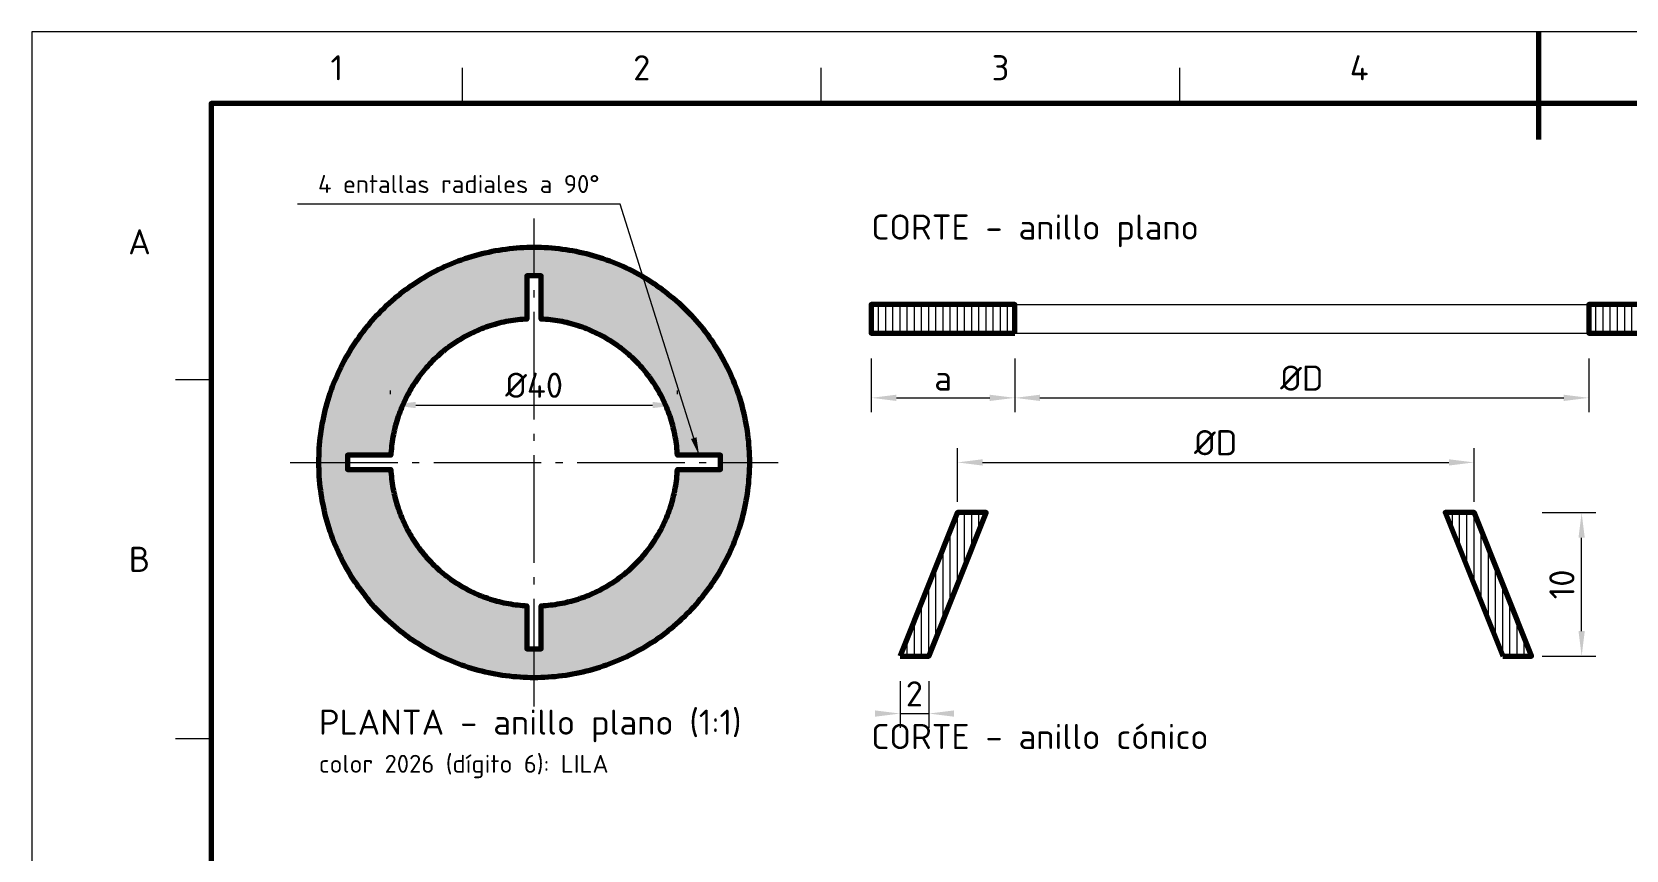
# Model space of a CAD drawing. Header units: millimetres. Extents: x 0 to 420, y 0 to 297.
# Drawn here: x 0 to 222.2, y 183 to 297 of the extents above; entities that cross this region are included whole.
import ezdxf
from ezdxf.enums import TextEntityAlignment as Align

# ---------------------------------------------------------------- set-up
doc = ezdxf.new("R2010")
doc.units = ezdxf.units.MM
doc.linetypes.add('IRAM-F-TRAZO-PUNTO', pattern=[20, 15, -2, 1, -2])
for name, color, linetype, lineweight in [('01-VISIBLE', 7, 'CONTINUOUS', 70), ('03-EJE', 1, 'IRAM-F-TRAZO-PUNTO', 18), ('04-COTA', 3, 'CONTINUOUS', 18), ('05-RAYADO', 8, 'CONTINUOUS', 18), ('06-TEXTO', 7, 'CONTINUOUS', 25), ('07-RECUADRO', 7, 'CONTINUOUS', 70), ('08-FINA', 5, 'CONTINUOUS', 18)]:
    doc.layers.add(name, color=color, linetype=linetype, lineweight=lineweight)
doc.styles.add('ISO3098', font='isocpeur.ttf')
doc.dimstyles.new('FLAMA-IRAM', dxfattribs={"dimtxt": 3.5, "dimasz": 3.5, "dimexe": 2, "dimexo": 1.5, "dimgap": 1, "dimtad": 1, "dimdec": 1, "dimtxsty": 'ISO3098', "dimblk": 'IRAM_FLECHA', "dimblk1": 'IRAM_FLECHA', "dimblk2": 'IRAM_FLECHA', "dimcen": 2.5, "dimclrd": 7, "dimclre": 7, "dimclrt": 7, "dimazin": 3, "dimtfac": 1, "dimtmove": 0, "dimatfit": 3, "dimlwd": 18, "dimlwe": 18})

# ---------------------------------------------------------------- blocks, each defined once
blk = doc.blocks.new('IRAM_FLECHA')
blk.add_solid([(0, 0), (-1, 0.125), (-1, -0.125)])

msp = doc.modelspace()

# ---------------------------------------------------------------- hatches: boundary and pattern name
at = {"layer": '05-RAYADO', "true_color": 0xb98cd7}
h = msp.add_hatch(color=7, dxfattribs=at)
h.dxf.hatch_style = 1
h.paths.add_polyline_path([(44.02, 252), (44.27, 252.42), (44.52, 252.84), (44.79, 253.26), (45.06, 253.67), (45.33, 254.07), (45.61, 254.47), (45.9, 254.87), (46.2, 255.26), (46.5, 255.65), (46.81, 256.03), (47.12, 256.41), (47.44, 256.78), (47.77, 257.15), (48.1, 257.51), (48.44, 257.86), (48.79, 258.21), (49.14, 258.56), (49.49, 258.9), (49.85, 259.23), (50.22, 259.56), (50.59, 259.88), (50.97, 260.19), (51.35, 260.5), (51.74, 260.8), (52.13, 261.1), (52.53, 261.39), (52.93, 261.67), (53.33, 261.94), (53.74, 262.21), (54.16, 262.48), (54.58, 262.73), (55, 262.98), (55.43, 263.22), (55.86, 263.46), (56.29, 263.69), (56.73, 263.91), (57.17, 264.12), (57.62, 264.33), (58.07, 264.52), (58.52, 264.72), (58.97, 264.9), (59.43, 265.08), (59.89, 265.25), (60.36, 265.41), (60.82, 265.56), (61.29, 265.71), (61.76, 265.85), (62.24, 265.98), (62.71, 266.1), (63.19, 266.22), (63.67, 266.32), (64.15, 266.42), (64.63, 266.52), (65.11, 266.6), (65.6, 266.68), (66.08, 266.74), (66.57, 266.8), (67.06, 266.86), (67.55, 266.9), (68.04, 266.94), (68.53, 266.96), (69.02, 266.98), (69.51, 267), (70, 267), (70.49, 267), (70.98, 266.98), (71.47, 266.96), (71.96, 266.94), (72.45, 266.9), (72.94, 266.86), (73.43, 266.8), (73.92, 266.74), (74.4, 266.68), (74.89, 266.6), (75.37, 266.52), (75.85, 266.42), (76.33, 266.32), (76.81, 266.22), (77.29, 266.1), (77.76, 265.98), (78.24, 265.85), (78.71, 265.71), (79.18, 265.56), (79.64, 265.41), (80.11, 265.25), (80.57, 265.08), (81.03, 264.9), (81.48, 264.72), (81.93, 264.52), (82.38, 264.33), (82.83, 264.12), (83.27, 263.91), (83.71, 263.69), (84.14, 263.46), (84.57, 263.22), (85, 262.98), (85.42, 262.73), (85.84, 262.48), (86.26, 262.21), (86.67, 261.94), (87.07, 261.67), (87.47, 261.39), (87.87, 261.1), (88.26, 260.8), (88.65, 260.5), (89.03, 260.19), (89.41, 259.88), (89.78, 259.56), (90.15, 259.23), (90.51, 258.9), (90.86, 258.56), (91.21, 258.21), (91.56, 257.86), (91.9, 257.51), (92.23, 257.15), (92.56, 256.78), (92.88, 256.41), (93.19, 256.03), (93.5, 255.65), (93.8, 255.26), (94.1, 254.87), (94.39, 254.47), (94.67, 254.07), (94.94, 253.67), (95.21, 253.26), (95.48, 252.84), (95.73, 252.42), (95.98, 252), (96, 251.97), (96, 238), (89.97, 238), (89.96, 238.31), (89.93, 238.63), (89.9, 238.96), (89.87, 239.29), (89.83, 239.61), (89.78, 239.93), (89.73, 240.26), (89.68, 240.58), (89.62, 240.9), (89.55, 241.22), (89.48, 241.54), (89.4, 241.86), (89.32, 242.18), (89.23, 242.49), (89.14, 242.81), (89.04, 243.12), (88.94, 243.43), (88.83, 243.74), (88.72, 244.05), (88.6, 244.35), (88.48, 244.65), (88.35, 244.95), (88.22, 245.25), (88.08, 245.55), (87.94, 245.85), (87.79, 246.14), (87.64, 246.43), (87.48, 246.72), (87.32, 247), (87.15, 247.28), (86.98, 247.56), (86.81, 247.84), (86.63, 248.11), (86.45, 248.38), (86.26, 248.65), (86.06, 248.91), (85.87, 249.18), (85.67, 249.43), (85.46, 249.69), (85.25, 249.94), (85.04, 250.19), (84.82, 250.43), (84.6, 250.67), (84.37, 250.91), (84.14, 251.14), (83.91, 251.37), (83.67, 251.6), (83.43, 251.82), (83.19, 252.04), (82.94, 252.25), (82.69, 252.46), (82.43, 252.67), (82.18, 252.87), (81.91, 253.06), (81.65, 253.26), (81.38, 253.45), (81.11, 253.63), (80.84, 253.81), (80.56, 253.98), (80.28, 254.15), (80, 254.32), (79.72, 254.48), (79.43, 254.64), (79.14, 254.79), (78.85, 254.94), (78.55, 255.08), (78.25, 255.22), (77.95, 255.35), (77.65, 255.48), (77.35, 255.6), (77.05, 255.72), (76.74, 255.83), (76.43, 255.94), (76.12, 256.04), (75.81, 256.14), (75.49, 256.23), (75.18, 256.32), (74.86, 256.4), (74.54, 256.48), (74.22, 256.55), (73.9, 256.62), (73.58, 256.68), (73.26, 256.73), (72.93, 256.78), (72.61, 256.83), (72.29, 256.87), (71.96, 256.9), (71.63, 256.93), (71.31, 256.96), (71, 256.97), (71, 263), (69, 263), (69, 256.97), (68.69, 256.96), (68.37, 256.93), (68.04, 256.9), (67.71, 256.87), (67.39, 256.83), (67.07, 256.78), (66.74, 256.73), (66.42, 256.68), (66.1, 256.62), (65.78, 256.55), (65.46, 256.48), (65.14, 256.4), (64.82, 256.32), (64.51, 256.23), (64.19, 256.14), (63.88, 256.04), (63.57, 255.94), (63.26, 255.83), (62.95, 255.72), (62.65, 255.6), (62.35, 255.48), (62.05, 255.35), (61.75, 255.22), (61.45, 255.08), (61.15, 254.94), (60.86, 254.79), (60.57, 254.64), (60.28, 254.48), (60, 254.32), (59.72, 254.15), (59.44, 253.98), (59.16, 253.81), (58.89, 253.63), (58.62, 253.45), (58.35, 253.26), (58.09, 253.06), (57.82, 252.87), (57.57, 252.67), (57.31, 252.46), (57.06, 252.25), (56.81, 252.04), (56.57, 251.82), (56.33, 251.6), (56.09, 251.37), (55.86, 251.14), (55.63, 250.91), (55.4, 250.67), (55.18, 250.43), (54.96, 250.19), (54.75, 249.94), (54.54, 249.69), (54.33, 249.43), (54.13, 249.18), (53.94, 248.91), (53.74, 248.65), (53.55, 248.38), (53.37, 248.11), (53.19, 247.84), (53.02, 247.56), (52.85, 247.28), (52.68, 247), (52.52, 246.72), (52.36, 246.43), (52.21, 246.14), (52.06, 245.85), (51.92, 245.55), (51.78, 245.25), (51.65, 244.95), (51.52, 244.65), (51.4, 244.35), (51.28, 244.05), (51.17, 243.74), (51.06, 243.43), (50.96, 243.12), (50.86, 242.81), (50.77, 242.49), (50.68, 242.18), (50.6, 241.86), (50.52, 241.54), (50.45, 241.22), (50.38, 240.9), (50.32, 240.58), (50.27, 240.26), (50.22, 239.93), (50.17, 239.61), (50.13, 239.29), (50.1, 238.96), (50.07, 238.63), (50.04, 238.31), (50.03, 238), (44, 238), (44, 251.97)])
at = {"layer": '05-RAYADO'}
h = msp.add_hatch(dxfattribs=at)
h.set_pattern_fill('ANSI31', scale=0.31496, angle=45)
h.paths.add_polyline_path([(137, 255), (137, 259), (117, 259), (117, 255)])
h = msp.add_hatch(dxfattribs=at)
h.set_pattern_fill('ANSI31', scale=0.31496, angle=45)
h.paths.add_polyline_path([(237, 255), (237, 259), (217, 259), (217, 255)])
at = {"layer": '05-RAYADO', "true_color": 0xb98cd7}
h = msp.add_hatch(color=7, dxfattribs=at)
h.dxf.hatch_style = 1
h.paths.add_polyline_path([(43.78, 222.43), (43.54, 222.86), (43.31, 223.29), (43.09, 223.73), (42.88, 224.17), (42.67, 224.62), (42.48, 225.07), (42.28, 225.52), (42.1, 225.97), (41.92, 226.43), (41.75, 226.89), (41.59, 227.36), (41.44, 227.82), (41.29, 228.29), (41.15, 228.76), (41.02, 229.24), (40.9, 229.71), (40.78, 230.19), (40.68, 230.67), (40.58, 231.15), (40.48, 231.63), (40.4, 232.11), (40.32, 232.6), (40.26, 233.08), (40.2, 233.57), (40.14, 234.06), (40.1, 234.55), (40.06, 235.04), (40.04, 235.53), (40.02, 236.02), (40, 236.51), (40, 237), (40, 237.49), (40.02, 237.98), (40.04, 238.47), (40.06, 238.96), (40.1, 239.45), (40.14, 239.94), (40.2, 240.43), (40.26, 240.92), (40.32, 241.4), (40.4, 241.89), (40.48, 242.37), (40.58, 242.85), (40.68, 243.33), (40.78, 243.81), (40.9, 244.29), (41.02, 244.76), (41.15, 245.24), (41.29, 245.71), (41.44, 246.18), (41.59, 246.64), (41.75, 247.11), (41.92, 247.57), (42.1, 248.03), (42.28, 248.48), (42.48, 248.93), (42.67, 249.38), (42.88, 249.83), (43.09, 250.27), (43.31, 250.71), (43.54, 251.14), (43.78, 251.57), (44, 251.97), (44, 238), (44, 236), (44, 222.03)])
h = msp.add_hatch(color=7, dxfattribs=at)
h.dxf.hatch_style = 1
h.paths.add_polyline_path([(99.86, 234.06), (99.8, 233.57), (99.74, 233.08), (99.68, 232.6), (99.6, 232.11), (99.52, 231.63), (99.42, 231.15), (99.32, 230.67), (99.22, 230.19), (99.1, 229.71), (98.98, 229.24), (98.85, 228.76), (98.71, 228.29), (98.56, 227.82), (98.41, 227.36), (98.25, 226.89), (98.08, 226.43), (97.9, 225.97), (97.72, 225.52), (97.52, 225.07), (97.33, 224.62), (97.12, 224.17), (96.91, 223.73), (96.69, 223.29), (96.46, 222.86), (96.22, 222.43), (96, 222.03), (96, 236), (96, 238), (96, 251.97), (96.22, 251.57), (96.46, 251.14), (96.69, 250.71), (96.91, 250.27), (97.12, 249.83), (97.33, 249.38), (97.52, 248.93), (97.72, 248.48), (97.9, 248.03), (98.08, 247.57), (98.25, 247.11), (98.41, 246.64), (98.56, 246.18), (98.71, 245.71), (98.85, 245.24), (98.98, 244.76), (99.1, 244.29), (99.22, 243.81), (99.32, 243.33), (99.42, 242.85), (99.52, 242.37), (99.6, 241.89), (99.68, 241.4), (99.74, 240.92), (99.8, 240.43), (99.86, 239.94), (99.9, 239.45), (99.94, 238.96), (99.96, 238.47), (99.98, 237.98), (100, 237.49), (100, 237), (100, 236.51), (99.98, 236.02), (99.96, 235.53), (99.94, 235.04), (99.9, 234.55)])
h = msp.add_hatch(color=7, dxfattribs=at)
h.dxf.hatch_style = 1
h.paths.add_polyline_path([(95.98, 222), (95.73, 221.58), (95.48, 221.16), (95.21, 220.74), (94.94, 220.33), (94.67, 219.93), (94.39, 219.53), (94.1, 219.13), (93.8, 218.74), (93.5, 218.35), (93.19, 217.97), (92.88, 217.59), (92.56, 217.22), (92.23, 216.85), (91.9, 216.49), (91.56, 216.14), (91.21, 215.79), (90.86, 215.44), (90.51, 215.1), (90.15, 214.77), (89.78, 214.44), (89.41, 214.12), (89.03, 213.81), (88.65, 213.5), (88.26, 213.2), (87.87, 212.9), (87.47, 212.61), (87.07, 212.33), (86.67, 212.06), (86.26, 211.79), (85.84, 211.52), (85.42, 211.27), (85, 211.02), (84.57, 210.78), (84.14, 210.54), (83.71, 210.31), (83.27, 210.09), (82.83, 209.88), (82.38, 209.67), (81.93, 209.48), (81.48, 209.28), (81.03, 209.1), (80.57, 208.92), (80.11, 208.75), (79.64, 208.59), (79.18, 208.44), (78.71, 208.29), (78.24, 208.15), (77.76, 208.02), (77.29, 207.9), (76.81, 207.78), (76.33, 207.68), (75.85, 207.58), (75.37, 207.48), (74.89, 207.4), (74.4, 207.32), (73.92, 207.26), (73.43, 207.2), (72.94, 207.14), (72.45, 207.1), (71.96, 207.06), (71.47, 207.04), (70.98, 207.02), (70.49, 207), (70, 207), (69.51, 207), (69.02, 207.02), (68.53, 207.04), (68.04, 207.06), (67.55, 207.1), (67.06, 207.14), (66.57, 207.2), (66.08, 207.26), (65.6, 207.32), (65.11, 207.4), (64.63, 207.48), (64.15, 207.58), (63.67, 207.68), (63.19, 207.78), (62.71, 207.9), (62.24, 208.02), (61.76, 208.15), (61.29, 208.29), (60.82, 208.44), (60.36, 208.59), (59.89, 208.75), (59.43, 208.92), (58.97, 209.1), (58.52, 209.28), (58.07, 209.48), (57.62, 209.67), (57.17, 209.88), (56.73, 210.09), (56.29, 210.31), (55.86, 210.54), (55.43, 210.78), (55, 211.02), (54.58, 211.27), (54.16, 211.52), (53.74, 211.79), (53.33, 212.06), (52.93, 212.33), (52.53, 212.61), (52.13, 212.9), (51.74, 213.2), (51.35, 213.5), (50.97, 213.81), (50.59, 214.12), (50.22, 214.44), (49.85, 214.77), (49.49, 215.1), (49.14, 215.44), (48.79, 215.79), (48.44, 216.14), (48.1, 216.49), (47.77, 216.85), (47.44, 217.22), (47.12, 217.59), (46.81, 217.97), (46.5, 218.35), (46.2, 218.74), (45.9, 219.13), (45.61, 219.53), (45.33, 219.93), (45.06, 220.33), (44.79, 220.74), (44.52, 221.16), (44.27, 221.58), (44.02, 222), (44, 222.03), (44, 236), (50.03, 236), (50.04, 235.69), (50.07, 235.37), (50.1, 235.04), (50.13, 234.71), (50.17, 234.39), (50.22, 234.07), (50.27, 233.74), (50.32, 233.42), (50.38, 233.1), (50.45, 232.78), (50.52, 232.46), (50.6, 232.14), (50.68, 231.82), (50.77, 231.51), (50.86, 231.19), (50.96, 230.88), (51.06, 230.57), (51.17, 230.26), (51.28, 229.95), (51.4, 229.65), (51.52, 229.35), (51.65, 229.05), (51.78, 228.75), (51.92, 228.45), (52.06, 228.15), (52.21, 227.86), (52.36, 227.57), (52.52, 227.28), (52.68, 227), (52.85, 226.72), (53.02, 226.44), (53.19, 226.16), (53.37, 225.89), (53.55, 225.62), (53.74, 225.35), (53.94, 225.09), (54.13, 224.82), (54.33, 224.57), (54.54, 224.31), (54.75, 224.06), (54.96, 223.81), (55.18, 223.57), (55.4, 223.33), (55.63, 223.09), (55.86, 222.86), (56.09, 222.63), (56.33, 222.4), (56.57, 222.18), (56.81, 221.96), (57.06, 221.75), (57.31, 221.54), (57.57, 221.33), (57.82, 221.13), (58.09, 220.94), (58.35, 220.74), (58.62, 220.55), (58.89, 220.37), (59.16, 220.19), (59.44, 220.02), (59.72, 219.85), (60, 219.68), (60.28, 219.52), (60.57, 219.36), (60.86, 219.21), (61.15, 219.06), (61.45, 218.92), (61.75, 218.78), (62.05, 218.65), (62.35, 218.52), (62.65, 218.4), (62.95, 218.28), (63.26, 218.17), (63.57, 218.06), (63.88, 217.96), (64.19, 217.86), (64.51, 217.77), (64.82, 217.68), (65.14, 217.6), (65.46, 217.52), (65.78, 217.45), (66.1, 217.38), (66.42, 217.32), (66.74, 217.27), (67.07, 217.22), (67.39, 217.17), (67.71, 217.13), (68.04, 217.1), (68.37, 217.07), (68.69, 217.04), (69, 217.03), (69, 211), (71, 211), (71, 217.03), (71.31, 217.04), (71.63, 217.07), (71.96, 217.1), (72.29, 217.13), (72.61, 217.17), (72.93, 217.22), (73.26, 217.27), (73.58, 217.32), (73.9, 217.38), (74.22, 217.45), (74.54, 217.52), (74.86, 217.6), (75.18, 217.68), (75.49, 217.77), (75.81, 217.86), (76.12, 217.96), (76.43, 218.06), (76.74, 218.17), (77.05, 218.28), (77.35, 218.4), (77.65, 218.52), (77.95, 218.65), (78.25, 218.78), (78.55, 218.92), (78.85, 219.06), (79.14, 219.21), (79.43, 219.36), (79.72, 219.52), (80, 219.68), (80.28, 219.85), (80.56, 220.02), (80.84, 220.19), (81.11, 220.37), (81.38, 220.55), (81.65, 220.74), (81.91, 220.94), (82.18, 221.13), (82.43, 221.33), (82.69, 221.54), (82.94, 221.75), (83.19, 221.96), (83.43, 222.18), (83.67, 222.4), (83.91, 222.63), (84.14, 222.86), (84.37, 223.09), (84.6, 223.33), (84.82, 223.57), (85.04, 223.81), (85.25, 224.06), (85.46, 224.31), (85.67, 224.57), (85.87, 224.82), (86.06, 225.09), (86.26, 225.35), (86.45, 225.62), (86.63, 225.89), (86.81, 226.16), (86.98, 226.44), (87.15, 226.72), (87.32, 227), (87.48, 227.28), (87.64, 227.57), (87.79, 227.86), (87.94, 228.15), (88.08, 228.45), (88.22, 228.75), (88.35, 229.05), (88.48, 229.35), (88.6, 229.65), (88.72, 229.95), (88.83, 230.26), (88.94, 230.57), (89.04, 230.88), (89.14, 231.19), (89.23, 231.51), (89.32, 231.82), (89.4, 232.14), (89.48, 232.46), (89.55, 232.78), (89.62, 233.1), (89.68, 233.42), (89.73, 233.74), (89.78, 234.07), (89.83, 234.39), (89.87, 234.71), (89.9, 235.04), (89.93, 235.37), (89.96, 235.69), (89.97, 236), (96, 236), (96, 222.03)])
at = {"layer": '05-RAYADO'}
h = msp.add_hatch(dxfattribs=at)
h.set_pattern_fill('ANSI31', scale=0.31496, angle=45)
h.paths.add_polyline_path([(121, 210), (125, 210), (133, 230), (129, 230)])
h = msp.add_hatch(dxfattribs=at)
h.set_pattern_fill('ANSI31', scale=0.31496, angle=45)
h.paths.add_polyline_path([(205, 210), (209, 210), (201, 230), (197, 230)])
at = {"layer": '08-FINA'}
h = msp.add_hatch(color=7, dxfattribs=at)
h.dxf.hatch_style = 1
h.paths.add_polyline_path([(93, 238), (92.63, 240.5), (91.87, 240.27)])

# ---------------------------------------------------------------- linework, layer by layer
at = {"layer": '01-VISIBLE'}
for points in [[(99.9, 234.55), (99.86, 234.06), (99.8, 233.57), (99.74, 233.08), (99.68, 232.6), (99.6, 232.11), (99.52, 231.63), (99.42, 231.15), (99.32, 230.67), (99.22, 230.19), (99.1, 229.71), (98.98, 229.24), (98.85, 228.76), (98.71, 228.29), (98.56, 227.82), (98.41, 227.36), (98.25, 226.89), (98.08, 226.43), (97.9, 225.97), (97.72, 225.52), (97.52, 225.07), (97.33, 224.62), (97.12, 224.17), (96.91, 223.73), (96.69, 223.29), (96.46, 222.86), (96.22, 222.43), (95.98, 222), (95.73, 221.58), (95.48, 221.16), (95.21, 220.74), (94.94, 220.33), (94.67, 219.93), (94.39, 219.53), (94.1, 219.13), (93.8, 218.74), (93.5, 218.35), (93.19, 217.97), (92.88, 217.59), (92.56, 217.22), (92.23, 216.85), (91.9, 216.49), (91.56, 216.14), (91.21, 215.79), (90.86, 215.44), (90.51, 215.1), (90.15, 214.77), (89.78, 214.44), (89.41, 214.12), (89.03, 213.81), (88.65, 213.5), (88.26, 213.2), (87.87, 212.9), (87.47, 212.61), (87.07, 212.33), (86.67, 212.06), (86.26, 211.79), (85.84, 211.52), (85.42, 211.27), (85, 211.02), (84.57, 210.78), (84.14, 210.54), (83.71, 210.31), (83.27, 210.09), (82.83, 209.88), (82.38, 209.67), (81.93, 209.48), (81.48, 209.28), (81.03, 209.1), (80.57, 208.92), (80.11, 208.75), (79.64, 208.59), (79.18, 208.44), (78.71, 208.29), (78.24, 208.15), (77.76, 208.02), (77.29, 207.9), (76.81, 207.78), (76.33, 207.68), (75.85, 207.58), (75.37, 207.48), (74.89, 207.4), (74.4, 207.32), (73.92, 207.26), (73.43, 207.2), (72.94, 207.14), (72.45, 207.1), (71.96, 207.06), (71.47, 207.04), (70.98, 207.02), (70.49, 207), (70, 207), (69.51, 207), (69.02, 207.02), (68.53, 207.04), (68.04, 207.06), (67.55, 207.1), (67.06, 207.14), (66.57, 207.2), (66.08, 207.26), (65.6, 207.32), (65.11, 207.4), (64.63, 207.48), (64.15, 207.58), (63.67, 207.68), (63.19, 207.78), (62.71, 207.9), (62.24, 208.02), (61.76, 208.15), (61.29, 208.29), (60.82, 208.44), (60.36, 208.59), (59.89, 208.75), (59.43, 208.92), (58.97, 209.1), (58.52, 209.28), (58.07, 209.48), (57.62, 209.67), (57.17, 209.88), (56.73, 210.09), (56.29, 210.31), (55.86, 210.54), (55.43, 210.78), (55, 211.02), (54.58, 211.27), (54.16, 211.52), (53.74, 211.79), (53.33, 212.06), (52.93, 212.33), (52.53, 212.61), (52.13, 212.9), (51.74, 213.2), (51.35, 213.5), (50.97, 213.81), (50.59, 214.12), (50.22, 214.44), (49.85, 214.77), (49.49, 215.1), (49.14, 215.44), (48.79, 215.79), (48.44, 216.14), (48.1, 216.49), (47.77, 216.85), (47.44, 217.22), (47.12, 217.59), (46.81, 217.97), (46.5, 218.35), (46.2, 218.74), (45.9, 219.13), (45.61, 219.53), (45.33, 219.93), (45.06, 220.33), (44.79, 220.74), (44.52, 221.16), (44.27, 221.58), (44.02, 222), (43.78, 222.43), (43.54, 222.86), (43.31, 223.29), (43.09, 223.73), (42.88, 224.17), (42.67, 224.62), (42.48, 225.07), (42.28, 225.52), (42.1, 225.97), (41.92, 226.43), (41.75, 226.89), (41.59, 227.36), (41.44, 227.82), (41.29, 228.29), (41.15, 228.76), (41.02, 229.24), (40.9, 229.71), (40.78, 230.19), (40.68, 230.67), (40.58, 231.15), (40.48, 231.63), (40.4, 232.11), (40.32, 232.6), (40.26, 233.08), (40.2, 233.57), (40.14, 234.06), (40.1, 234.55), (40.06, 235.04), (40.04, 235.53), (40.02, 236.02), (40, 236.51), (40, 237), (40, 237.49), (40.02, 237.98), (40.04, 238.47), (40.06, 238.96), (40.1, 239.45), (40.14, 239.94), (40.2, 240.43), (40.26, 240.92), (40.32, 241.4), (40.4, 241.89), (40.48, 242.37), (40.58, 242.85), (40.68, 243.33), (40.78, 243.81), (40.9, 244.29), (41.02, 244.76), (41.15, 245.24), (41.29, 245.71), (41.44, 246.18), (41.59, 246.64), (41.75, 247.11), (41.92, 247.57), (42.1, 248.03), (42.28, 248.48), (42.48, 248.93), (42.67, 249.38), (42.88, 249.83), (43.09, 250.27), (43.31, 250.71), (43.54, 251.14), (43.78, 251.57), (44.02, 252), (44.27, 252.42), (44.52, 252.84), (44.79, 253.26), (45.06, 253.67), (45.33, 254.07), (45.61, 254.47), (45.9, 254.87), (46.2, 255.26), (46.5, 255.65), (46.81, 256.03), (47.12, 256.41), (47.44, 256.78), (47.77, 257.15), (48.1, 257.51), (48.44, 257.86), (48.79, 258.21), (49.14, 258.56), (49.49, 258.9), (49.85, 259.23), (50.22, 259.56), (50.59, 259.88), (50.97, 260.19), (51.35, 260.5), (51.74, 260.8), (52.13, 261.1), (52.53, 261.39), (52.93, 261.67), (53.33, 261.94), (53.74, 262.21), (54.16, 262.48), (54.58, 262.73), (55, 262.98), (55.43, 263.22), (55.86, 263.46), (56.29, 263.69), (56.73, 263.91), (57.17, 264.12), (57.62, 264.33), (58.07, 264.52), (58.52, 264.72), (58.97, 264.9), (59.43, 265.08), (59.89, 265.25), (60.36, 265.41), (60.82, 265.56), (61.29, 265.71), (61.76, 265.85), (62.24, 265.98), (62.71, 266.1), (63.19, 266.22), (63.67, 266.32), (64.15, 266.42), (64.63, 266.52), (65.11, 266.6), (65.6, 266.68), (66.08, 266.74), (66.57, 266.8), (67.06, 266.86), (67.55, 266.9), (68.04, 266.94), (68.53, 266.96), (69.02, 266.98), (69.51, 267), (70, 267), (70.49, 267), (70.98, 266.98), (71.47, 266.96), (71.96, 266.94), (72.45, 266.9), (72.94, 266.86), (73.43, 266.8), (73.92, 266.74), (74.4, 266.68), (74.89, 266.6), (75.37, 266.52), (75.85, 266.42), (76.33, 266.32), (76.81, 266.22), (77.29, 266.1), (77.76, 265.98), (78.24, 265.85), (78.71, 265.71), (79.18, 265.56), (79.64, 265.41), (80.11, 265.25), (80.57, 265.08), (81.03, 264.9), (81.48, 264.72), (81.93, 264.52), (82.38, 264.33), (82.83, 264.12), (83.27, 263.91), (83.71, 263.69), (84.14, 263.46), (84.57, 263.22), (85, 262.98), (85.42, 262.73), (85.84, 262.48), (86.26, 262.21), (86.67, 261.94), (87.07, 261.67), (87.47, 261.39), (87.87, 261.1), (88.26, 260.8), (88.65, 260.5), (89.03, 260.19), (89.41, 259.88), (89.78, 259.56), (90.15, 259.23), (90.51, 258.9), (90.86, 258.56), (91.21, 258.21), (91.56, 257.86), (91.9, 257.51), (92.23, 257.15), (92.56, 256.78), (92.88, 256.41), (93.19, 256.03), (93.5, 255.65), (93.8, 255.26), (94.1, 254.87), (94.39, 254.47), (94.67, 254.07), (94.94, 253.67), (95.21, 253.26), (95.48, 252.84), (95.73, 252.42), (95.98, 252), (96.22, 251.57), (96.46, 251.14), (96.69, 250.71), (96.91, 250.27), (97.12, 249.83), (97.33, 249.38), (97.52, 248.93), (97.72, 248.48), (97.9, 248.03), (98.08, 247.57), (98.25, 247.11), (98.41, 246.64), (98.56, 246.18), (98.71, 245.71), (98.85, 245.24), (98.98, 244.76), (99.1, 244.29), (99.22, 243.81), (99.32, 243.33), (99.42, 242.85), (99.52, 242.37), (99.6, 241.89), (99.68, 241.4), (99.74, 240.92), (99.8, 240.43), (99.86, 239.94), (99.9, 239.45), (99.94, 238.96), (99.96, 238.47), (99.98, 237.98), (100, 237.49), (100, 237), (100, 236.51), (99.98, 236.02), (99.96, 235.53), (99.94, 235.04), (99.9, 234.55)], [(89.87, 239.29), (89.83, 239.61), (89.78, 239.93), (89.73, 240.26), (89.68, 240.58), (89.62, 240.9), (89.55, 241.22), (89.48, 241.54), (89.4, 241.86), (89.32, 242.18), (89.23, 242.49), (89.14, 242.81), (89.04, 243.12), (88.94, 243.43), (88.83, 243.74), (88.72, 244.05), (88.6, 244.35), (88.48, 244.65), (88.35, 244.95), (88.22, 245.25), (88.08, 245.55), (87.94, 245.85), (87.79, 246.14), (87.64, 246.43), (87.48, 246.72), (87.32, 247), (87.15, 247.28), (86.98, 247.56), (86.81, 247.84), (86.63, 248.11), (86.45, 248.38), (86.26, 248.65), (86.06, 248.91), (85.87, 249.18), (85.67, 249.43), (85.46, 249.69), (85.25, 249.94), (85.04, 250.19), (84.82, 250.43), (84.6, 250.67), (84.37, 250.91), (84.14, 251.14), (83.91, 251.37), (83.67, 251.6), (83.43, 251.82), (83.19, 252.04), (82.94, 252.25), (82.69, 252.46), (82.43, 252.67), (82.18, 252.87), (81.91, 253.06), (81.65, 253.26), (81.38, 253.45), (81.11, 253.63), (80.84, 253.81), (80.56, 253.98), (80.28, 254.15), (80, 254.32), (79.72, 254.48), (79.43, 254.64), (79.14, 254.79), (78.85, 254.94), (78.55, 255.08), (78.25, 255.22), (77.95, 255.35), (77.65, 255.48), (77.35, 255.6), (77.05, 255.72), (76.74, 255.83), (76.43, 255.94), (76.12, 256.04), (75.81, 256.14), (75.49, 256.23), (75.18, 256.32), (74.86, 256.4), (74.54, 256.48), (74.22, 256.55), (73.9, 256.62), (73.58, 256.68), (73.26, 256.73), (72.93, 256.78), (72.61, 256.83), (72.29, 256.87), (71.96, 256.9), (71.63, 256.93), (71.31, 256.96), (71, 256.97), (71, 263), (69, 263), (69, 256.97), (68.69, 256.96), (68.37, 256.93), (68.04, 256.9), (67.71, 256.87), (67.39, 256.83), (67.07, 256.78), (66.74, 256.73), (66.42, 256.68), (66.1, 256.62), (65.78, 256.55), (65.46, 256.48), (65.14, 256.4), (64.82, 256.32), (64.51, 256.23), (64.19, 256.14), (63.88, 256.04), (63.57, 255.94), (63.26, 255.83), (62.95, 255.72), (62.65, 255.6), (62.35, 255.48), (62.05, 255.35), (61.75, 255.22), (61.45, 255.08), (61.15, 254.94), (60.86, 254.79), (60.57, 254.64), (60.28, 254.48), (60, 254.32), (59.72, 254.15), (59.44, 253.98), (59.16, 253.81), (58.89, 253.63), (58.62, 253.45), (58.35, 253.26), (58.09, 253.06), (57.82, 252.87), (57.57, 252.67), (57.31, 252.46), (57.06, 252.25), (56.81, 252.04), (56.57, 251.82), (56.33, 251.6), (56.09, 251.37), (55.86, 251.14), (55.63, 250.91), (55.4, 250.67), (55.18, 250.43), (54.96, 250.19), (54.75, 249.94), (54.54, 249.69), (54.33, 249.43), (54.13, 249.18), (53.94, 248.91), (53.74, 248.65), (53.55, 248.38), (53.37, 248.11), (53.19, 247.84), (53.02, 247.56), (52.85, 247.28), (52.68, 247), (52.52, 246.72), (52.36, 246.43), (52.21, 246.14), (52.06, 245.85), (51.92, 245.55), (51.78, 245.25), (51.65, 244.95), (51.52, 244.65), (51.4, 244.35), (51.28, 244.05), (51.17, 243.74), (51.06, 243.43), (50.96, 243.12), (50.86, 242.81), (50.77, 242.49), (50.68, 242.18), (50.6, 241.86), (50.52, 241.54), (50.45, 241.22), (50.38, 240.9), (50.32, 240.58), (50.27, 240.26), (50.22, 239.93), (50.17, 239.61), (50.13, 239.29), (50.1, 238.96), (50.07, 238.63), (50.04, 238.31), (50.03, 238), (44, 238), (44, 236), (50.03, 236), (50.04, 235.69), (50.07, 235.37), (50.1, 235.04), (50.13, 234.71), (50.17, 234.39), (50.22, 234.07), (50.27, 233.74), (50.32, 233.42), (50.38, 233.1), (50.45, 232.78), (50.52, 232.46), (50.6, 232.14), (50.68, 231.82), (50.77, 231.51), (50.86, 231.19), (50.96, 230.88), (51.06, 230.57), (51.17, 230.26), (51.28, 229.95), (51.4, 229.65), (51.52, 229.35), (51.65, 229.05), (51.78, 228.75), (51.92, 228.45), (52.06, 228.15), (52.21, 227.86), (52.36, 227.57), (52.52, 227.28), (52.68, 227), (52.85, 226.72), (53.02, 226.44), (53.19, 226.16), (53.37, 225.89), (53.55, 225.62), (53.74, 225.35), (53.94, 225.09), (54.13, 224.82), (54.33, 224.57), (54.54, 224.31), (54.75, 224.06), (54.96, 223.81), (55.18, 223.57), (55.4, 223.33), (55.63, 223.09), (55.86, 222.86), (56.09, 222.63), (56.33, 222.4), (56.57, 222.18), (56.81, 221.96), (57.06, 221.75), (57.31, 221.54), (57.57, 221.33), (57.82, 221.13), (58.09, 220.94), (58.35, 220.74), (58.62, 220.55), (58.89, 220.37), (59.16, 220.19), (59.44, 220.02), (59.72, 219.85), (60, 219.68), (60.28, 219.52), (60.57, 219.36), (60.86, 219.21), (61.15, 219.06), (61.45, 218.92), (61.75, 218.78), (62.05, 218.65), (62.35, 218.52), (62.65, 218.4), (62.95, 218.28), (63.26, 218.17), (63.57, 218.06), (63.88, 217.96), (64.19, 217.86), (64.51, 217.77), (64.82, 217.68), (65.14, 217.6), (65.46, 217.52), (65.78, 217.45), (66.1, 217.38), (66.42, 217.32), (66.74, 217.27), (67.07, 217.22), (67.39, 217.17), (67.71, 217.13), (68.04, 217.1), (68.37, 217.07), (68.69, 217.04), (69, 217.03), (69, 211), (71, 211), (71, 217.03), (71.31, 217.04), (71.63, 217.07), (71.96, 217.1), (72.29, 217.13), (72.61, 217.17), (72.93, 217.22), (73.26, 217.27), (73.58, 217.32), (73.9, 217.38), (74.22, 217.45), (74.54, 217.52), (74.86, 217.6), (75.18, 217.68), (75.49, 217.77), (75.81, 217.86), (76.12, 217.96), (76.43, 218.06), (76.74, 218.17), (77.05, 218.28), (77.35, 218.4), (77.65, 218.52), (77.95, 218.65), (78.25, 218.78), (78.55, 218.92), (78.85, 219.06), (79.14, 219.21), (79.43, 219.36), (79.72, 219.52), (80, 219.68), (80.28, 219.85), (80.56, 220.02), (80.84, 220.19), (81.11, 220.37), (81.38, 220.55), (81.65, 220.74), (81.91, 220.94), (82.18, 221.13), (82.43, 221.33), (82.69, 221.54), (82.94, 221.75), (83.19, 221.96), (83.43, 222.18), (83.67, 222.4), (83.91, 222.63), (84.14, 222.86), (84.37, 223.09), (84.6, 223.33), (84.82, 223.57), (85.04, 223.81), (85.25, 224.06), (85.46, 224.31), (85.67, 224.57), (85.87, 224.82), (86.06, 225.09), (86.26, 225.35), (86.45, 225.62), (86.63, 225.89), (86.81, 226.16), (86.98, 226.44), (87.15, 226.72), (87.32, 227), (87.48, 227.28), (87.64, 227.57), (87.79, 227.86), (87.94, 228.15), (88.08, 228.45), (88.22, 228.75), (88.35, 229.05), (88.48, 229.35), (88.6, 229.65), (88.72, 229.95), (88.83, 230.26), (88.94, 230.57), (89.04, 230.88), (89.14, 231.19), (89.23, 231.51), (89.32, 231.82), (89.4, 232.14), (89.48, 232.46), (89.55, 232.78), (89.62, 233.1), (89.68, 233.42), (89.73, 233.74), (89.78, 234.07), (89.83, 234.39), (89.87, 234.71), (89.9, 235.04), (89.93, 235.37), (89.96, 235.69), (89.97, 236), (96, 236), (96, 238), (89.97, 238), (89.96, 238.31), (89.93, 238.63), (89.9, 238.96), (89.87, 239.29)], [(137, 255), (137, 259), (117, 259), (117, 255), (137, 255)], [(237, 255), (237, 259), (217, 259), (217, 255), (237, 255)], [(121, 210), (125, 210), (133, 230), (129, 230), (121, 210)], [(205, 210), (209, 210), (201, 230), (197, 230), (205, 210)]]:
    msp.add_lwpolyline(points, close=True, dxfattribs=at)
at = {"layer": '03-EJE'}
for p, q in [((70, 203), (70, 271)), ((36, 237), (104, 237))]:
    msp.add_line(p, q, dxfattribs=at)
at = {"layer": '07-RECUADRO'}
msp.add_line((210, 297), (210, 282), dxfattribs=at)
msp.add_lwpolyline([(25, 10), (410, 10), (410, 287), (25, 287)], close=True, dxfattribs=at)
at = {"layer": '08-FINA'}
for p, q in [((60, 287), (60, 292)), ((110, 287), (110, 292)), ((160, 287), (160, 292)), ((82, 273), (37, 273)), ((93, 238), (82, 273)), ((137, 259), (217, 259)), ((137, 255), (217, 255)), ((25, 248.5), (20, 248.5)), ((25, 198.5), (20, 198.5))]:
    msp.add_line(p, q, dxfattribs=at)
msp.add_lwpolyline([(0, 0), (420, 0), (420, 297), (0, 297)], close=True, dxfattribs=at)

# ---------------------------------------------------------------- texts
at = {"layer": '06-TEXTO', "style": 'ISO3098'}
for s, p in [('1', (42.5, 292)), ('2', (85, 292)), ('3', (135, 292)), ('4', (185, 292)), ('A', (15, 267.75)), ('B', (15, 223.5))]:
    msp.add_text(s, height=3.5, dxfattribs=at).set_placement(p, align=Align.MIDDLE_CENTER)
msp.add_text('4 entallas radiales a 90°', height=2.5, dxfattribs=at).set_placement((59.5, 273.8), align=Align.BOTTOM_CENTER)
for s, height, p in [('CORTE - anillo plano', 3.5, (117, 267)), ('PLANTA - anillo plano (1:1)', 3.5, (40, 198)), ('CORTE - anillo cónico', 3.5, (117, 196)), ('color 2026 (dígito 6): LILA', 2.5, (40, 193))]:
    msp.add_text(s, height=height, dxfattribs=at).set_placement(p, align=Align.BOTTOM_LEFT)

# ---------------------------------------------------------------- dimensions: what is measured, and where the dimension line sits
at = {"layer": '04-COTA'}
for base, p1, p2, text in [((117, 246), (117, 253), (137, 253), 'a'), ((137, 246), (137, 253), (217, 253), '%%cD'), ((129, 237), (129, 230), (201, 230), '%%cD')]:
    msp.add_linear_dim(base=base, p1=p1, p2=p2, text=text, dimstyle='FLAMA-IRAM', override={"dimlfac": 0.5}, dxfattribs=at).render()
for base, p1, p2, override in [((50, 245), (50, 245), (90, 245), {"dimlfac": 1, "dimpost": '%%c<>'}), ((121, 202), (121, 208), (125, 208), {"dimlfac": 0.5})]:
    msp.add_linear_dim(base=base, p1=p1, p2=p2, dimstyle='FLAMA-IRAM', override=override, dxfattribs=at).render()
msp.add_linear_dim(base=(216, 210), p1=(209, 210), p2=(209, 230), angle=90, dimstyle='FLAMA-IRAM', override={"dimlfac": 0.5}, dxfattribs=at).render()

doc.saveas('drawing.dxf')
